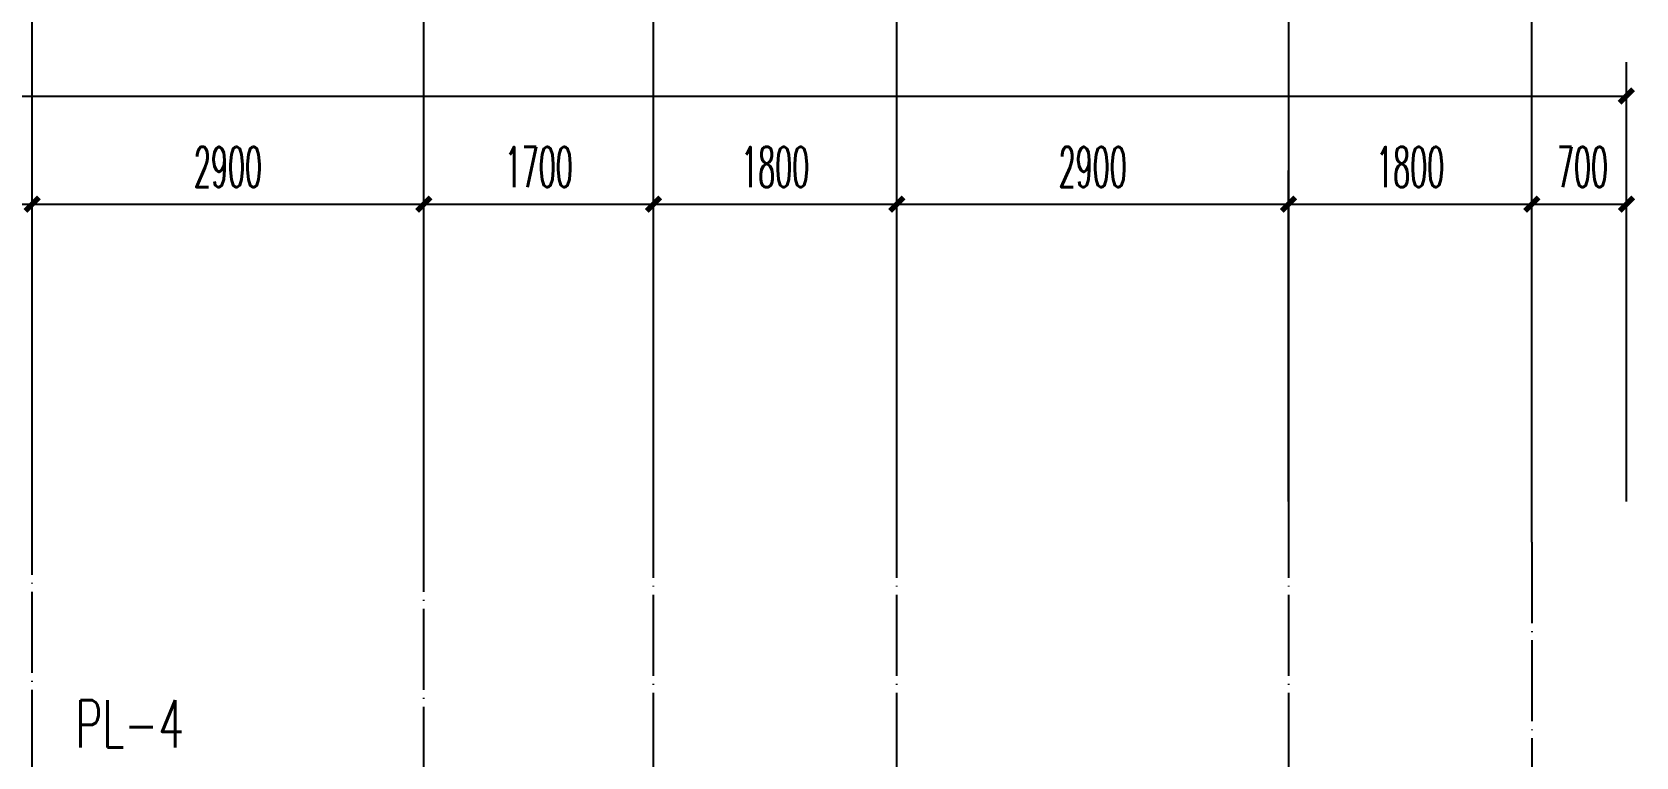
# Model space of a CAD drawing. Extents: x 27938 to 1507990, y 110129 to 923079.
# Drawn here: x 866816 to 878687, y 297170 to 302533 of the extents above; entities that cross this region are included whole.
import ezdxf

# ---------------------------------------------------------------- set-up
doc = ezdxf.new("R2010")
doc.units = 0
doc.header["$LTSCALE"] = 1000
doc.header["$MEASUREMENT"] = 0
doc.linetypes.add('DOTE', pattern=[2.42, 2, -0.2, 0.02, -0.2])
for name, color, linetype in [('----建筑底图', 8, 'Continuous'), ('AXIS', 3, 'Continuous'), ('DIM_餐饮排水', 31, 'Continuous'), ('DOTE', 1, 'Continuous')]:
    doc.layers.add(name, color=color, linetype=linetype)
doc.styles.add('_TCH_DIM_T3', font='SIMPLEX.shx', dxfattribs={"width": 0.494118, "bigfont": 'GBCBIG.shx'})
doc.styles.add('_TWT_SERIAL', font='SIMPLEX', dxfattribs={"width": 0.8, "height": 3.5, "bigfont": 'HZTXT'})
doc.dimstyles.new('_TCH_ARCH&&100', dxfattribs={"dimtxt": 297.5, "dimasz": 100, "dimexe": 250, "dimexo": 300, "dimgap": 126.25, "dimtad": 1, "dimdec": 0, "dimzin": 0, "dimdsep": 46, "dimtxsty": '_TCH_DIM_T3', "dimblk": 'ARCHTICK', "dimcen": 0.09, "dimclrt": 4, "dimazin": 2, "dimtfac": 1, "dimtdec": 0, "dimtix": 1, "dimtmove": 2, "dimatfit": 3, "dimfxl": 100, "dimtolj": 1, "dimtzin": 0, "dimarcsym": 0})

# ---------------------------------------------------------------- blocks, each defined once
blk = doc.blocks.new('_ArchTick')
at = {"color": 0, "linetype": 'ByBlock', "const_width": 0.4}
blk.add_lwpolyline([(-0.5, -0.5), (0.5, 0.5)], dxfattribs=at)
blk = doc.blocks.new('*D1207')
at = {"layer": 'AXIS', "color": 0, "lineweight": -2}
for p, q in [((13602, -14350), (13602, -11100)), ((65002, -14350), (65002, -11100)), ((13602, -11350), (65002, -11350))]:
    blk.add_line(p, q, dxfattribs=at)
at = {"layer": 'Defpoints', "color": 0}
for p in [(65002, -11350), (13602, -14650), (65002, -14650)]:
    blk.add_point(p, dxfattribs=at)
at = {"layer": 'AXIS', "color": 0, "lineweight": -2, "xscale": 100, "yscale": 100, "zscale": 100, "rotation": 180}
blk.add_blockref('_ArchTick', (13602, -11350), dxfattribs=at)
at = {"layer": 'AXIS', "color": 0, "lineweight": -2, "xscale": 100, "yscale": 100, "zscale": 100}
blk.add_blockref('_ArchTick', (65002, -11350), dxfattribs=at)
at = {"layer": 'AXIS', "color": 4, "insert": (39302, -11075), "char_height": 297.5, "attachment_point": 5, "style": '_TCH_DIM_T3'}
blk.add_mtext('\\A1;51400', dxfattribs=at)
blk = doc.blocks.new('*D1220')
at = {"layer": 'AXIS', "color": 0, "lineweight": -2}
for p, q in [((64302, -14350), (64302, -11900)), ((65002, -14350), (65002, -11900)), ((64302, -12150), (65002, -12150))]:
    blk.add_line(p, q, dxfattribs=at)
at = {"layer": 'Defpoints', "color": 0}
for p in [(65002, -12150), (64302, -14650), (65002, -14650)]:
    blk.add_point(p, dxfattribs=at)
at = {"layer": 'AXIS', "color": 0, "lineweight": -2, "xscale": 100, "yscale": 100, "zscale": 100, "rotation": 180}
blk.add_blockref('_ArchTick', (64302, -12150), dxfattribs=at)
at = {"layer": 'AXIS', "color": 0, "lineweight": -2, "xscale": 100, "yscale": 100, "zscale": 100}
blk.add_blockref('_ArchTick', (65002, -12150), dxfattribs=at)
at = {"layer": 'AXIS', "color": 4, "insert": (64677, -11875), "char_height": 297.5, "attachment_point": 5, "style": '_TCH_DIM_T3'}
blk.add_mtext('\\A1;700', dxfattribs=at)
blk = doc.blocks.new('*D1221')
at = {"layer": 'AXIS', "color": 0, "lineweight": -2}
for p, q in [((62502, -14350), (62502, -11900)), ((64302, -14350), (64302, -11900)), ((62502, -12150), (64302, -12150))]:
    blk.add_line(p, q, dxfattribs=at)
at = {"layer": 'Defpoints', "color": 0}
for p in [(64302, -12150), (62502, -14650), (64302, -14650)]:
    blk.add_point(p, dxfattribs=at)
at = {"layer": 'AXIS', "color": 0, "lineweight": -2, "xscale": 100, "yscale": 100, "zscale": 100, "rotation": 180}
blk.add_blockref('_ArchTick', (62502, -12150), dxfattribs=at)
at = {"layer": 'AXIS', "color": 0, "lineweight": -2, "xscale": 100, "yscale": 100, "zscale": 100}
blk.add_blockref('_ArchTick', (64302, -12150), dxfattribs=at)
at = {"layer": 'AXIS', "color": 4, "insert": (63402, -11875), "char_height": 297.5, "attachment_point": 5, "style": '_TCH_DIM_T3'}
blk.add_mtext('\\A1;1800', dxfattribs=at)
blk = doc.blocks.new('*D1222')
at = {"layer": 'AXIS', "color": 0, "lineweight": -2}
for p, q in [((59602, -14350), (59602, -11900)), ((62502, -14350), (62502, -11900)), ((59602, -12150), (62502, -12150))]:
    blk.add_line(p, q, dxfattribs=at)
at = {"layer": 'Defpoints', "color": 0}
for p in [(62502, -12150), (59602, -14650), (62502, -14650)]:
    blk.add_point(p, dxfattribs=at)
at = {"layer": 'AXIS', "color": 0, "lineweight": -2, "xscale": 100, "yscale": 100, "zscale": 100, "rotation": 180}
blk.add_blockref('_ArchTick', (59602, -12150), dxfattribs=at)
at = {"layer": 'AXIS', "color": 0, "lineweight": -2, "xscale": 100, "yscale": 100, "zscale": 100}
blk.add_blockref('_ArchTick', (62502, -12150), dxfattribs=at)
at = {"layer": 'AXIS', "color": 4, "insert": (61052, -11875), "char_height": 297.5, "attachment_point": 5, "style": '_TCH_DIM_T3'}
blk.add_mtext('\\A1;2900', dxfattribs=at)
blk = doc.blocks.new('*D1223')
at = {"layer": 'AXIS', "color": 0, "lineweight": -2}
for p, q in [((57802, -14350), (57802, -11900)), ((59602, -14350), (59602, -11900)), ((57802, -12150), (59602, -12150))]:
    blk.add_line(p, q, dxfattribs=at)
at = {"layer": 'Defpoints', "color": 0}
for p in [(59602, -12150), (57802, -14650), (59602, -14650)]:
    blk.add_point(p, dxfattribs=at)
at = {"layer": 'AXIS', "color": 0, "lineweight": -2, "xscale": 100, "yscale": 100, "zscale": 100, "rotation": 180}
blk.add_blockref('_ArchTick', (57802, -12150), dxfattribs=at)
at = {"layer": 'AXIS', "color": 0, "lineweight": -2, "xscale": 100, "yscale": 100, "zscale": 100}
blk.add_blockref('_ArchTick', (59602, -12150), dxfattribs=at)
at = {"layer": 'AXIS', "color": 4, "insert": (58702, -11875), "char_height": 297.5, "attachment_point": 5, "style": '_TCH_DIM_T3'}
blk.add_mtext('\\A1;1800', dxfattribs=at)
blk = doc.blocks.new('*D1224')
at = {"layer": 'AXIS', "color": 0, "lineweight": -2}
for p, q in [((56102, -14350), (56102, -11900)), ((57802, -14350), (57802, -11900)), ((56102, -12150), (57802, -12150))]:
    blk.add_line(p, q, dxfattribs=at)
at = {"layer": 'Defpoints', "color": 0}
for p in [(57802, -12150), (56102, -14650), (57802, -14650)]:
    blk.add_point(p, dxfattribs=at)
at = {"layer": 'AXIS', "color": 0, "lineweight": -2, "xscale": 100, "yscale": 100, "zscale": 100, "rotation": 180}
blk.add_blockref('_ArchTick', (56102, -12150), dxfattribs=at)
at = {"layer": 'AXIS', "color": 0, "lineweight": -2, "xscale": 100, "yscale": 100, "zscale": 100}
blk.add_blockref('_ArchTick', (57802, -12150), dxfattribs=at)
at = {"layer": 'AXIS', "color": 4, "insert": (56952, -11875), "char_height": 297.5, "attachment_point": 5, "style": '_TCH_DIM_T3'}
blk.add_mtext('\\A1;1700', dxfattribs=at)
blk = doc.blocks.new('*D1225')
at = {"layer": 'AXIS', "color": 0, "lineweight": -2}
for p, q in [((53202, -14350), (53202, -11900)), ((56102, -14350), (56102, -11900)), ((53202, -12150), (56102, -12150))]:
    blk.add_line(p, q, dxfattribs=at)
at = {"layer": 'Defpoints', "color": 0}
for p in [(56102, -12150), (53202, -14650), (56102, -14650)]:
    blk.add_point(p, dxfattribs=at)
at = {"layer": 'AXIS', "color": 0, "lineweight": -2, "xscale": 100, "yscale": 100, "zscale": 100, "rotation": 180}
blk.add_blockref('_ArchTick', (53202, -12150), dxfattribs=at)
at = {"layer": 'AXIS', "color": 0, "lineweight": -2, "xscale": 100, "yscale": 100, "zscale": 100}
blk.add_blockref('_ArchTick', (56102, -12150), dxfattribs=at)
at = {"layer": 'AXIS', "color": 4, "insert": (54652, -11875), "char_height": 297.5, "attachment_point": 5, "style": '_TCH_DIM_T3'}
blk.add_mtext('\\A1;2900', dxfattribs=at)
blk = doc.blocks.new('*D1226')
at = {"layer": 'AXIS', "color": 0, "lineweight": -2}
for p, q in [((50402, -14350), (50402, -11900)), ((53202, -14350), (53202, -11900)), ((50402, -12150), (53202, -12150))]:
    blk.add_line(p, q, dxfattribs=at)
at = {"layer": 'Defpoints', "color": 0}
for p in [(53202, -12150), (50402, -14650), (53202, -14650)]:
    blk.add_point(p, dxfattribs=at)
at = {"layer": 'AXIS', "color": 0, "lineweight": -2, "xscale": 100, "yscale": 100, "zscale": 100, "rotation": 180}
blk.add_blockref('_ArchTick', (50402, -12150), dxfattribs=at)
at = {"layer": 'AXIS', "color": 0, "lineweight": -2, "xscale": 100, "yscale": 100, "zscale": 100}
blk.add_blockref('_ArchTick', (53202, -12150), dxfattribs=at)
at = {"layer": 'AXIS', "color": 4, "insert": (51802, -11875), "char_height": 297.5, "attachment_point": 5, "style": '_TCH_DIM_T3'}
blk.add_mtext('\\A1;2800', dxfattribs=at)
blk = doc.blocks.new('A$C1B43746D')
at = {"layer": 'AXIS', "color": 8}
for p, q in [((53202.5, -14649.8), (53202.5, -10649.8)), ((56102.5, -14649.8), (56102.5, -10649.8)), ((57802.5, -14649.8), (57802.5, -10649.8)), ((59602.5, -14649.8), (59602.5, -10649.8)), ((62502.5, -14649.8), (62502.5, -10649.8)), ((64302.5, -14649.8), (64302.5, -10649.8))]:
    blk.add_line(p, q, dxfattribs=at)
at = {"layer": 'DOTE', "color": 169, "linetype": 'DOTE', "ltscale": 0.3}
for p, q in [((53202.5, -20699.5), (53202.5, -14649.8)), ((56102.5, -20099.8), (56102.5, -14649.8)), ((57802.5, -22899.8), (57802.5, -14649.8)), ((59602.5, -22899.8), (59602.5, -14649.8)), ((62502.5, -22899.8), (62502.5, -14649.8)), ((64302.5, -14649.8), (64302.5, -31199.8))]:
    blk.add_line(p, q, dxfattribs=at)
at = {"layer": 'AXIS', "color": 8}
for p1, p2, distance, picture, middle in [((13602.5, -14649.8), (65002.5, -14649.8), 3300, '*D1207', (39302.5, -11074.8)), ((50402.5, -14649.8), (53202.5, -14649.8), 2500, '*D1226', (51802.5, -11874.8)), ((53202.5, -14649.8), (56102.5, -14649.8), 2500, '*D1225', (54652.5, -11874.8)), ((56102.5, -14649.8), (57802.5, -14649.8), 2500, '*D1224', (56952.5, -11874.8)), ((57802.5, -14649.8), (59602.5, -14649.8), 2500, '*D1223', (58702.5, -11874.8)), ((59602.5, -14649.8), (62502.5, -14649.8), 2500, '*D1222', (61052.5, -11874.8)), ((62502.5, -14649.8), (64302.5, -14649.8), 2500, '*D1221', (63402.5, -11874.8))]:
    dim = blk.add_aligned_dim(p1=p1, p2=p2, distance=distance, dimstyle='_TCH_ARCH&&100', dxfattribs=at)
    dim.commit()
    dim.dimension.update_dxf_attribs({"geometry": picture, "text_midpoint": middle})
dim = blk.add_linear_dim(base=(65002.5, -12149.8), p1=(64302.5, -14649.8), p2=(65002.5, -14649.8), angle=360, dimstyle='_TCH_ARCH&&100', dxfattribs=at)
dim.commit()
dim.dimension.update_dxf_attribs({"geometry": '*D1220', "text_midpoint": (64677.5, -11874.8), "dimtype": 129})

msp = doc.modelspace()

# ---------------------------------------------------------------- block references
at = {"layer": '----建筑底图', "ltscale": 0.5}
msp.add_blockref('A$C1B43746D', (813614.1, 313410.2), dxfattribs=at)

# ---------------------------------------------------------------- next in the draw order: texts
at = {"layer": 'DIM_餐饮排水', "color": 7, "style": '_TWT_SERIAL', "width": 0.64}
msp.add_text('PL-4', height=350, dxfattribs=at).set_placement((867135.3, 297240.4))

doc.saveas('drawing.dxf')
